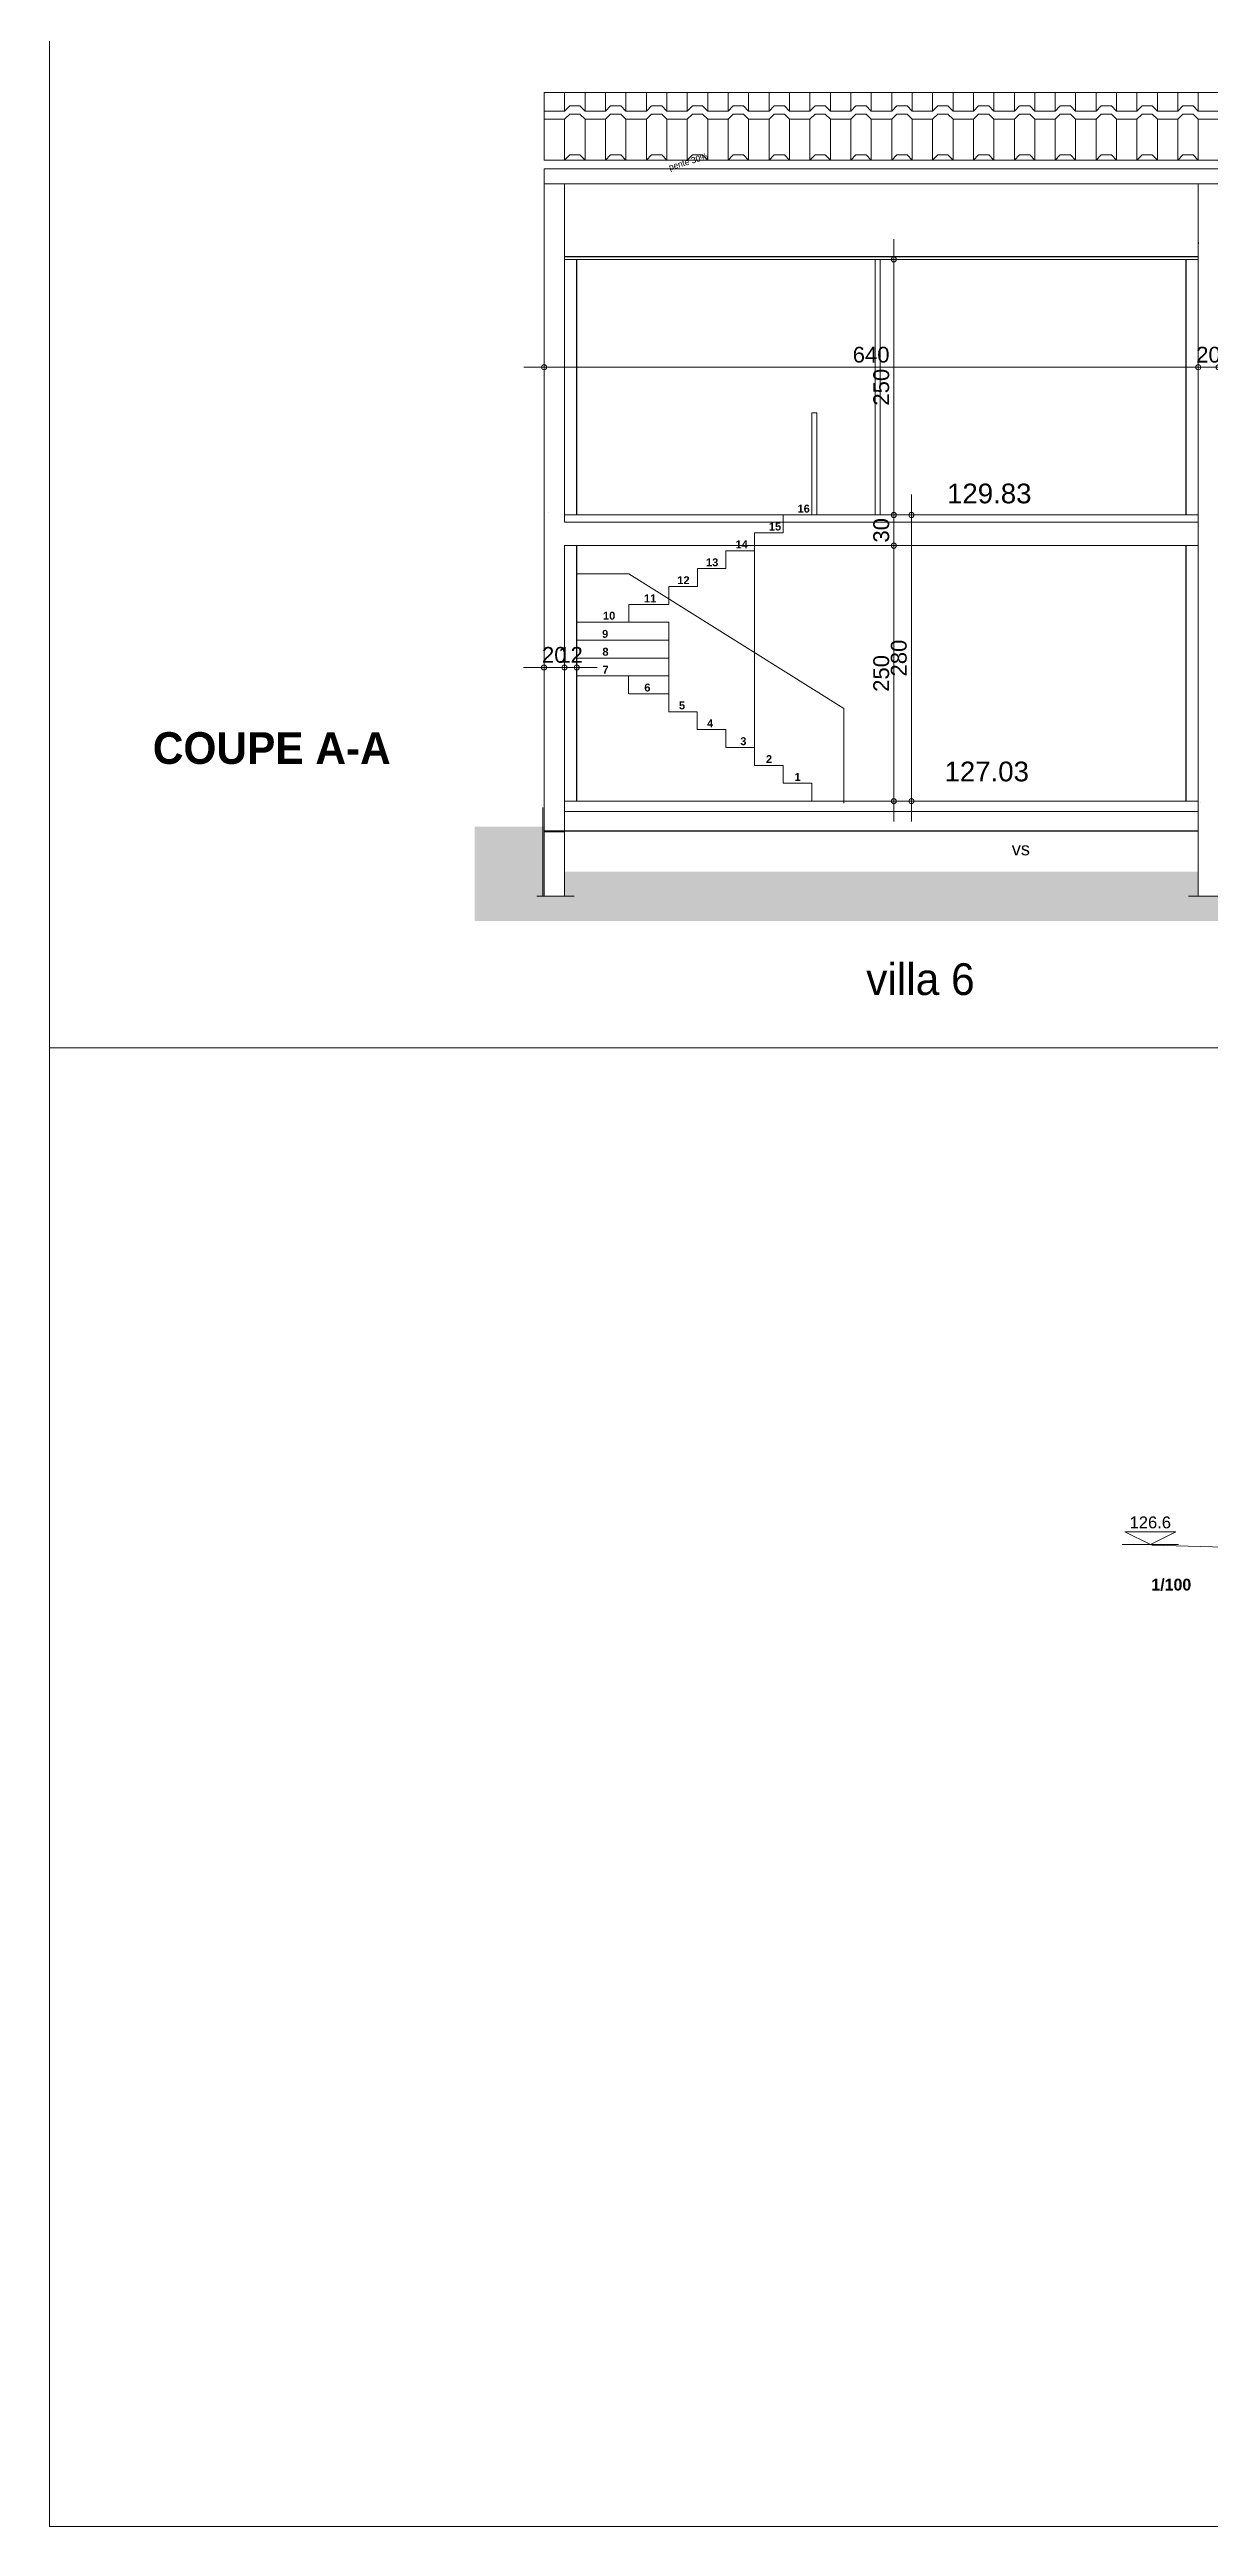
# Model space of a CAD drawing. Header units: metres. Extents: x 1.8 to 61.8, y -53.3 to -11.3.
# Drawn here: x 1.76 to 13.11, y -53.31 to -29.08 of the extents above; entities that cross this region are included whole.
import ezdxf
from ezdxf.enums import TextEntityAlignment as Align
from ezdxf.lldxf.tags import DXFTag

# ---------------------------------------------------------------- set-up
doc = ezdxf.new("R2010")
doc.units = ezdxf.units.M
doc.header["$MEASUREMENT"] = 0
for name, color, linetype in [('Calque commun', 7, 'Continuous'), ('Calque4', 7, 'Continuous'), ('Cotations', 7, 'Continuous'), ('Textes', 7, 'Continuous')]:
    doc.layers.add(name, color=color, linetype=linetype)
doc.styles.add('Arial', font='arial.ttf', dxfattribs={"height": 0.231939})
doc.styles.add('Arial4', font='arial.ttf', dxfattribs={"height": 0.154626})
doc.styles.add('Arial5', font='arial.ttf', dxfattribs={"height": 0.127566})
doc.styles.add('Arial6', font='arialbd.ttf', dxfattribs={"height": 0.077267})
doc.styles.add('Arial7', font='arial.ttf', dxfattribs={"height": 0.193282})
doc.styles.add('Century Gothic', font='GOTHIC.TTF', dxfattribs={"height": 0.310302})
doc.styles.add('Century Gothic17', font='GOTHIC.TTF', dxfattribs={"height": 0.061285})
doc.styles.add('Century Gothic2', font='GOTHICB.TTF', dxfattribs={"height": 0.232673})
doc.styles.add('Century Gothic8', font='GOTHICB.TTF', dxfattribs={"height": 0.31023})
tags = doc.linetypes.add('HIDDEN', pattern=[0.375, 0.25, -0.125]).pattern_tags.tags
tags[6:7] = [DXFTag(74, 4), DXFTag(75, 0), DXFTag(340, '0'), DXFTag(46, 1.0), DXFTag(50, 0.0), DXFTag(44, 0.0), DXFTag(45, 0.0)]
tags[4:5] = [DXFTag(74, 4), DXFTag(75, 0), DXFTag(340, '0'), DXFTag(46, 1.0), DXFTag(50, 0.0), DXFTag(44, 0.0), DXFTag(45, 0.0)]
tags = doc.linetypes.add('HIDDENX2', pattern=[0.75, 0.5, -0.25]).pattern_tags.tags
tags[6:7] = [DXFTag(74, 4), DXFTag(75, 0), DXFTag(340, '0'), DXFTag(46, 1.0), DXFTag(50, 0.0), DXFTag(44, 0.0), DXFTag(45, 0.0)]
tags[4:5] = [DXFTag(74, 4), DXFTag(75, 0), DXFTag(340, '0'), DXFTag(46, 1.0), DXFTag(50, 0.0), DXFTag(44, 0.0), DXFTag(45, 0.0)]

# ---------------------------------------------------------------- blocks, each defined once
blk = doc.blocks.new('Block4')
at = {"layer": 'Calque commun', "color": 0, "linetype": 'Continuous', "lineweight": 9}
blk.add_line((-0.55, 0), (0.55, 0), dxfattribs=at)
blk.add_polyline3d([(-0.5, 0.25, 0), (0, 0, 0), (0.5, 0.25, 0), (-0.5, 0.25, 0)], dxfattribs=at)
blk = doc.blocks.new('Lvl1')
at = {"layer": 'Calque commun', "color": 0, "linetype": 'ByBlock', "lineweight": -2}
blk.add_blockref('Block4', (0, 0), dxfattribs=at)
blk = doc.blocks.new('facade villa 678-8')
at = {"layer": 'Cotations', "color": 250, "linetype": 'ByBlock', "lineweight": -2}
blk.add_blockref('Lvl1', (-68.437, 22.705), dxfattribs=at)
at = {"layer": 'Cotations', "color": 212, "linetype": 'ByBlock', "lineweight": -2, "style": 'Arial'}
blk.add_text('126.6', height=0.2319, dxfattribs=at).set_placement((-68.438, 22.955), align=Align.BOTTOM_CENTER)
blk = doc.blocks.new('facade villa 678-31')
at = {"layer": 'Calque commun', "color": 26, "linetype": 'HIDDEN', "lineweight": 18}
blk.add_line((-65.418, 22.617), (-68.405, 22.696), dxfattribs=at)
at = {"layer": 'Cotations', "color": 212, "linetype": 'ByBlock', "lineweight": -2}
blk.add_blockref('facade villa 678-8', (0, 0), dxfattribs=at)
at = {"layer": 'Calque commun', "color": 5, "linetype": 'ByBlock', "lineweight": -2, "style": 'Century Gothic2'}
blk.add_text('1/100', height=0.2327, dxfattribs=at).set_placement((-68.416, 21.737), align=Align.BOTTOM_LEFT)
blk = doc.blocks.new('new77')
at = {"layer": 'Cotations', "color": 14, "linetype": 'Continuous', "lineweight": 9}
blk.add_arc((0, 0), 0.5, 0, 359.9994, dxfattribs=at)
blk = doc.blocks.new('new78')
at = {"layer": 'Cotations', "color": 14, "linetype": 'Continuous', "lineweight": 9}
blk.add_arc((0, 0), 0.5, 0, 359.9994, dxfattribs=at)
blk = doc.blocks.new('DimLine49904')
at = {"layer": 'Cotations', "color": 14, "linetype": 'Continuous', "lineweight": 9}
for p, q in [((10.023, -31.13), (10.023, -30.93)), ((10.223, -31.13), (9.823, -31.13)), ((10.023, -33.63), (10.023, -31.13)), ((10.223, -33.63), (9.823, -33.63)), ((10.023, -33.63), (10.023, -33.83))]:
    blk.add_line(p, q, dxfattribs=at)
at = {"layer": 'Cotations', "color": 14, "linetype": 'Continuous', "lineweight": 9, "xscale": 0.05000000074505806, "yscale": 0.05000000074505806, "zscale": 0.05000000074505806}
for name, p, rotation in [('new78', (10.023, -31.13), -90.00000000000001), ('new77', (10.023, -33.63), 90)]:
    blk.add_blockref(name, p, dxfattribs=dict(at, rotation=rotation))
at = {"layer": 'Cotations', "color": 7, "linetype": 'Continuous', "lineweight": 9, "style": 'Arial4'}
blk.add_text('250', height=0.1546, rotation=90, dxfattribs=at).set_placement((10.023, -32.38), align=Align.BOTTOM_CENTER)
blk = doc.blocks.new('new79')
at = {"layer": 'Cotations', "color": 14, "linetype": 'Continuous', "lineweight": 9}
blk.add_arc((0, 0), 0.5, 0, 359.9994, dxfattribs=at)
blk = doc.blocks.new('new80')
at = {"layer": 'Cotations', "color": 14, "linetype": 'Continuous', "lineweight": 9}
blk.add_arc((0, 0), 0.5, 0, 359.9994, dxfattribs=at)
blk = doc.blocks.new('DimLine49910')
at = {"layer": 'Cotations', "color": 14, "linetype": 'Continuous', "lineweight": 9}
for p, q in [((10.023, -33.63), (10.023, -33.43)), ((10.223, -33.63), (9.823, -33.63)), ((10.023, -33.93), (10.023, -33.63)), ((10.223, -33.93), (9.823, -33.93)), ((10.023, -33.93), (10.023, -34.13))]:
    blk.add_line(p, q, dxfattribs=at)
at = {"layer": 'Cotations', "color": 14, "linetype": 'Continuous', "lineweight": 9, "xscale": 0.05000000074505806, "yscale": 0.05000000074505806, "zscale": 0.05000000074505806}
for name, p, rotation in [('new80', (10.023, -33.63), -90.00000000000001), ('new79', (10.023, -33.93), 90)]:
    blk.add_blockref(name, p, dxfattribs=dict(at, rotation=rotation))
at = {"layer": 'Cotations', "color": 7, "linetype": 'Continuous', "lineweight": 9, "style": 'Arial4'}
blk.add_text('30', height=0.1546, rotation=90, dxfattribs=at).set_placement((10.023, -33.78), align=Align.BOTTOM_CENTER)
blk = doc.blocks.new('new81')
at = {"layer": 'Cotations', "color": 14, "linetype": 'Continuous', "lineweight": 9}
blk.add_arc((0, 0), 0.5, 0, 359.9994, dxfattribs=at)
blk = doc.blocks.new('new82')
at = {"layer": 'Cotations', "color": 14, "linetype": 'Continuous', "lineweight": 9}
blk.add_arc((0, 0), 0.5, 0, 359.9994, dxfattribs=at)
blk = doc.blocks.new('DimLine49916')
at = {"layer": 'Cotations', "color": 14, "linetype": 'Continuous', "lineweight": 9}
for p, q in [((10.023, -33.93), (10.023, -33.73)), ((10.223, -33.93), (9.823, -33.93)), ((10.023, -36.43), (10.023, -33.93)), ((10.223, -36.43), (9.823, -36.43)), ((10.023, -36.43), (10.023, -36.63))]:
    blk.add_line(p, q, dxfattribs=at)
at = {"layer": 'Cotations', "color": 14, "linetype": 'Continuous', "lineweight": 9, "xscale": 0.05000000074505806, "yscale": 0.05000000074505806, "zscale": 0.05000000074505806}
for name, p, rotation in [('new82', (10.023, -33.93), -90.00000000000001), ('new81', (10.023, -36.43), 90)]:
    blk.add_blockref(name, p, dxfattribs=dict(at, rotation=rotation))
at = {"layer": 'Cotations', "color": 7, "linetype": 'Continuous', "lineweight": 9, "style": 'Arial4'}
blk.add_text('250', height=0.1546, rotation=90, dxfattribs=at).set_placement((10.023, -35.18), align=Align.BOTTOM_CENTER)
blk = doc.blocks.new('new83')
at = {"layer": 'Cotations', "color": 14, "linetype": 'Continuous', "lineweight": 9}
blk.add_arc((0, 0), 0.5, 0, 359.9994, dxfattribs=at)
blk = doc.blocks.new('new84')
at = {"layer": 'Cotations', "color": 14, "linetype": 'Continuous', "lineweight": 9}
blk.add_arc((0, 0), 0.5, 0, 359.9994, dxfattribs=at)
blk = doc.blocks.new('DimLine49922')
at = {"layer": 'Cotations', "color": 14, "linetype": 'Continuous', "lineweight": 9}
for p, q in [((6.801, -35.122), (6.601, -35.122)), ((6.801, -34.922), (6.801, -35.322)), ((6.801, -35.122), (6.921, -35.122)), ((6.921, -34.922), (6.921, -35.322)), ((6.921, -35.122), (7.121, -35.122))]:
    blk.add_line(p, q, dxfattribs=at)
at = {"layer": 'Cotations', "color": 14, "linetype": 'Continuous', "lineweight": 9, "extrusion": (0, 0, -1), "xscale": 0.05000000074505806, "yscale": 0.05000000074505806, "zscale": 0.05000000074505806, "rotation": 180}
blk.add_blockref('new83', (-6.801, -35.122), dxfattribs=at)
at = {"layer": 'Cotations', "color": 14, "linetype": 'Continuous', "lineweight": 9, "extrusion": (0, 0, -1), "xscale": 0.05000000074505806, "yscale": 0.05000000074505806, "zscale": 0.05000000074505806}
blk.add_blockref('new84', (-6.921, -35.122), dxfattribs=at)
at = {"layer": 'Cotations', "color": 7, "linetype": 'Continuous', "lineweight": 9, "style": 'Arial4'}
blk.add_text('12', height=0.1546, dxfattribs=at).set_placement((6.861, -35.122), align=Align.BOTTOM_CENTER)
blk = doc.blocks.new('new85')
at = {"layer": 'Cotations', "color": 14, "linetype": 'Continuous', "lineweight": 9}
blk.add_arc((0, 0), 0.5, 0, 359.9994, dxfattribs=at)
blk = doc.blocks.new('new86')
at = {"layer": 'Cotations', "color": 14, "linetype": 'Continuous', "lineweight": 9}
blk.add_arc((0, 0), 0.5, 0, 359.9994, dxfattribs=at)
blk = doc.blocks.new('DimLine49928')
at = {"layer": 'Cotations', "color": 14, "linetype": 'Continuous', "lineweight": 9}
for p, q in [((6.601, -35.122), (6.401, -35.122)), ((6.601, -34.922), (6.601, -35.322)), ((6.601, -35.122), (6.801, -35.122)), ((6.801, -34.922), (6.801, -35.322)), ((6.801, -35.122), (7.001, -35.122))]:
    blk.add_line(p, q, dxfattribs=at)
at = {"layer": 'Cotations', "color": 14, "linetype": 'Continuous', "lineweight": 9, "extrusion": (0, 0, -1), "xscale": 0.05000000074505806, "yscale": 0.05000000074505806, "zscale": 0.05000000074505806, "rotation": 180}
blk.add_blockref('new85', (-6.601, -35.122), dxfattribs=at)
at = {"layer": 'Cotations', "color": 14, "linetype": 'Continuous', "lineweight": 9, "extrusion": (0, 0, -1), "xscale": 0.05000000074505806, "yscale": 0.05000000074505806, "zscale": 0.05000000074505806}
blk.add_blockref('new86', (-6.801, -35.122), dxfattribs=at)
at = {"layer": 'Cotations', "color": 7, "linetype": 'Continuous', "lineweight": 9, "style": 'Arial4'}
blk.add_text('20', height=0.1546, dxfattribs=at).set_placement((6.701, -35.122), align=Align.BOTTOM_CENTER)
blk = doc.blocks.new('new97')
at = {"layer": 'Cotations', "color": 14, "linetype": 'Continuous', "lineweight": 9}
blk.add_arc((0, 0), 0.5, 0, 359.9994, dxfattribs=at)
blk = doc.blocks.new('new98')
at = {"layer": 'Cotations', "color": 14, "linetype": 'Continuous', "lineweight": 9}
blk.add_arc((0, 0), 0.5, 0, 359.9994, dxfattribs=at)
blk = doc.blocks.new('DimLine49998')
at = {"layer": 'Cotations', "color": 14, "linetype": 'Continuous', "lineweight": 9}
for p, q in [((10.195, -33.63), (10.195, -33.43)), ((10.395, -33.63), (9.995, -33.63)), ((10.195, -36.43), (10.195, -33.63)), ((10.395, -36.43), (9.995, -36.43)), ((10.195, -36.43), (10.195, -36.63))]:
    blk.add_line(p, q, dxfattribs=at)
at = {"layer": 'Cotations', "color": 14, "linetype": 'Continuous', "lineweight": 9, "xscale": 0.05000000074505806, "yscale": 0.05000000074505806, "zscale": 0.05000000074505806}
for name, p, rotation in [('new98', (10.195, -33.63), -90.00000000000001), ('new97', (10.195, -36.43), 90)]:
    blk.add_blockref(name, p, dxfattribs=dict(at, rotation=rotation))
at = {"layer": 'Cotations', "color": 7, "linetype": 'Continuous', "lineweight": 9, "style": 'Arial4'}
blk.add_text('280', height=0.1546, rotation=90, dxfattribs=at).set_placement((10.195, -35.03), align=Align.BOTTOM_CENTER)
blk = doc.blocks.new('pattern4')
at = {"layer": 'Calque commun', "color": 1, "linetype": 'Continuous', "lineweight": 9}
for p, q in [((6.602, -29.496), (6.602, -29.678)), ((6.802, -29.678), (6.802, -29.496)), ((7.002, -29.678), (7.002, -29.496)), ((7.002, -29.496), (7.002, -29.678)), ((7.202, -29.678), (7.202, -29.496)), ((7.402, -29.678), (7.402, -29.496)), ((7.402, -29.496), (7.402, -29.678)), ((7.602, -29.678), (7.602, -29.496)), ((7.802, -29.678), (7.802, -29.496)), ((7.802, -29.496), (7.802, -29.678)), ((8.002, -29.678), (8.002, -29.496)), ((8.202, -29.678), (8.202, -29.496)), ((8.202, -29.496), (8.202, -29.678)), ((8.402, -29.678), (8.402, -29.496)), ((8.602, -29.678), (8.602, -29.496)), ((8.602, -29.496), (8.602, -29.678)), ((8.802, -29.678), (8.802, -29.496)), ((9.002, -29.678), (9.002, -29.496)), ((9.002, -29.496), (9.002, -29.678)), ((9.202, -29.678), (9.202, -29.496)), ((9.402, -29.678), (9.402, -29.496)), ((9.402, -29.496), (9.402, -29.678)), ((9.602, -29.678), (9.602, -29.496)), ((9.802, -29.678), (9.802, -29.496)), ((9.802, -29.496), (9.802, -29.678)), ((10.002, -29.678), (10.002, -29.496)), ((10.202, -29.678), (10.202, -29.496)), ((10.202, -29.496), (10.202, -29.678)), ((10.402, -29.678), (10.402, -29.496)), ((10.602, -29.678), (10.602, -29.496)), ((10.602, -29.496), (10.602, -29.678)), ((10.802, -29.678), (10.802, -29.496)), ((11.002, -29.678), (11.002, -29.496)), ((11.002, -29.496), (11.002, -29.678)), ((11.202, -29.678), (11.202, -29.496)), ((11.402, -29.678), (11.402, -29.496)), ((11.402, -29.496), (11.402, -29.678)), ((11.602, -29.678), (11.602, -29.496)), ((11.802, -29.678), (11.802, -29.496)), ((11.802, -29.496), (11.802, -29.678)), ((12.002, -29.678), (12.002, -29.496)), ((12.202, -29.678), (12.202, -29.496)), ((12.202, -29.496), (12.202, -29.678)), ((12.402, -29.678), (12.402, -29.496)), ((12.602, -29.678), (12.602, -29.496)), ((12.602, -29.496), (12.602, -29.678)), ((12.802, -29.678), (12.802, -29.496)), ((13.002, -29.678), (13.002, -29.496)), ((13.002, -29.496), (13.002, -29.678)), ((6.602, -29.678), (6.802, -29.678)), ((6.802, -29.758), (6.602, -29.758)), ((6.602, -29.758), (6.602, -30.158)), ((6.802, -29.678), (6.852, -29.628)), ((6.852, -29.708), (6.802, -29.758)), ((6.802, -30.158), (6.802, -29.758)), ((6.852, -29.628), (6.952, -29.628)), ((6.952, -29.708), (6.852, -29.708)), ((6.952, -29.628), (7.002, -29.678)), ((7.002, -29.758), (6.952, -29.708)), ((7.002, -29.678), (7.202, -29.678)), ((7.002, -30.158), (7.002, -29.758)), ((7.202, -29.758), (7.002, -29.758)), ((7.002, -29.758), (7.002, -30.158)), ((7.202, -29.678), (7.252, -29.628)), ((7.252, -29.708), (7.202, -29.758)), ((7.202, -30.158), (7.202, -29.758)), ((7.252, -29.628), (7.352, -29.628)), ((7.352, -29.708), (7.252, -29.708)), ((7.352, -29.628), (7.402, -29.678)), ((7.402, -29.758), (7.352, -29.708)), ((7.402, -29.678), (7.602, -29.678)), ((7.402, -30.158), (7.402, -29.758)), ((7.602, -29.758), (7.402, -29.758)), ((7.402, -29.758), (7.402, -30.158)), ((7.602, -29.678), (7.652, -29.628)), ((7.652, -29.708), (7.602, -29.758)), ((7.602, -30.158), (7.602, -29.758)), ((7.652, -29.628), (7.752, -29.628)), ((7.752, -29.708), (7.652, -29.708)), ((7.752, -29.628), (7.802, -29.678)), ((7.802, -29.758), (7.752, -29.708)), ((7.802, -29.678), (8.002, -29.678)), ((7.802, -30.158), (7.802, -29.758)), ((8.002, -29.758), (7.802, -29.758)), ((7.802, -29.758), (7.802, -30.158)), ((8.002, -29.678), (8.052, -29.628)), ((8.052, -29.708), (8.002, -29.758)), ((8.002, -30.158), (8.002, -29.758)), ((8.052, -29.628), (8.152, -29.628)), ((8.152, -29.708), (8.052, -29.708)), ((8.152, -29.628), (8.202, -29.678)), ((8.202, -29.758), (8.152, -29.708)), ((8.202, -29.678), (8.402, -29.678)), ((8.202, -30.158), (8.202, -29.758)), ((8.402, -29.758), (8.202, -29.758)), ((8.202, -29.758), (8.202, -30.158)), ((8.402, -29.678), (8.452, -29.628)), ((8.452, -29.708), (8.402, -29.758)), ((8.402, -30.158), (8.402, -29.758)), ((8.452, -29.628), (8.552, -29.628)), ((8.552, -29.708), (8.452, -29.708)), ((8.552, -29.628), (8.602, -29.678)), ((8.602, -29.758), (8.552, -29.708)), ((8.602, -29.678), (8.802, -29.678)), ((8.602, -30.158), (8.602, -29.758)), ((8.802, -29.758), (8.602, -29.758)), ((8.602, -29.758), (8.602, -30.158)), ((8.802, -29.678), (8.852, -29.628)), ((8.852, -29.708), (8.802, -29.758)), ((8.802, -30.158), (8.802, -29.758)), ((8.852, -29.628), (8.952, -29.628)), ((8.952, -29.708), (8.852, -29.708)), ((8.952, -29.628), (9.002, -29.678)), ((9.002, -29.758), (8.952, -29.708)), ((9.002, -29.678), (9.202, -29.678)), ((9.002, -30.158), (9.002, -29.758)), ((9.202, -29.758), (9.002, -29.758)), ((9.002, -29.758), (9.002, -30.158)), ((9.202, -29.678), (9.252, -29.628)), ((9.252, -29.708), (9.202, -29.758)), ((9.202, -30.158), (9.202, -29.758)), ((9.252, -29.628), (9.352, -29.628)), ((9.352, -29.708), (9.252, -29.708)), ((9.352, -29.628), (9.402, -29.678)), ((9.402, -29.758), (9.352, -29.708)), ((9.402, -29.678), (9.602, -29.678)), ((9.402, -30.158), (9.402, -29.758)), ((9.602, -29.758), (9.402, -29.758)), ((9.402, -29.758), (9.402, -30.158)), ((9.602, -29.678), (9.652, -29.628)), ((9.652, -29.708), (9.602, -29.758)), ((9.602, -30.158), (9.602, -29.758)), ((9.652, -29.628), (9.752, -29.628)), ((9.752, -29.708), (9.652, -29.708)), ((9.752, -29.628), (9.802, -29.678)), ((9.802, -29.758), (9.752, -29.708)), ((9.802, -29.678), (10.002, -29.678)), ((9.802, -30.158), (9.802, -29.758)), ((10.002, -29.758), (9.802, -29.758)), ((9.802, -29.758), (9.802, -30.158)), ((10.002, -29.678), (10.052, -29.628)), ((10.052, -29.708), (10.002, -29.758)), ((10.002, -30.158), (10.002, -29.758)), ((10.052, -29.628), (10.152, -29.628)), ((10.152, -29.708), (10.052, -29.708)), ((10.152, -29.628), (10.202, -29.678)), ((10.202, -29.758), (10.152, -29.708)), ((10.202, -29.678), (10.402, -29.678)), ((10.202, -30.158), (10.202, -29.758)), ((10.402, -29.758), (10.202, -29.758)), ((10.202, -29.758), (10.202, -30.158)), ((10.402, -29.678), (10.452, -29.628)), ((10.452, -29.708), (10.402, -29.758)), ((10.402, -30.158), (10.402, -29.758)), ((10.452, -29.628), (10.552, -29.628)), ((10.552, -29.708), (10.452, -29.708)), ((10.552, -29.628), (10.602, -29.678)), ((10.602, -29.758), (10.552, -29.708)), ((10.602, -29.678), (10.802, -29.678)), ((10.602, -30.158), (10.602, -29.758)), ((10.802, -29.758), (10.602, -29.758)), ((10.602, -29.758), (10.602, -30.158)), ((10.802, -29.678), (10.852, -29.628)), ((10.852, -29.708), (10.802, -29.758)), ((10.802, -30.158), (10.802, -29.758)), ((10.852, -29.628), (10.952, -29.628)), ((10.952, -29.708), (10.852, -29.708)), ((10.952, -29.628), (11.002, -29.678)), ((11.002, -29.758), (10.952, -29.708)), ((11.002, -29.678), (11.202, -29.678)), ((11.002, -30.158), (11.002, -29.758)), ((11.202, -29.758), (11.002, -29.758)), ((11.002, -29.758), (11.002, -30.158)), ((11.202, -29.678), (11.252, -29.628)), ((11.252, -29.708), (11.202, -29.758)), ((11.202, -30.158), (11.202, -29.758)), ((11.252, -29.628), (11.352, -29.628)), ((11.352, -29.708), (11.252, -29.708)), ((11.352, -29.628), (11.402, -29.678)), ((11.402, -29.758), (11.352, -29.708)), ((11.402, -29.678), (11.602, -29.678)), ((11.402, -30.158), (11.402, -29.758)), ((11.602, -29.758), (11.402, -29.758)), ((11.402, -29.758), (11.402, -30.158)), ((11.602, -29.678), (11.652, -29.628)), ((11.652, -29.708), (11.602, -29.758)), ((11.602, -30.158), (11.602, -29.758)), ((11.652, -29.628), (11.752, -29.628)), ((11.752, -29.708), (11.652, -29.708)), ((11.752, -29.628), (11.802, -29.678)), ((11.802, -29.758), (11.752, -29.708)), ((11.802, -29.678), (12.002, -29.678)), ((11.802, -30.158), (11.802, -29.758)), ((12.002, -29.758), (11.802, -29.758)), ((11.802, -29.758), (11.802, -30.158)), ((12.002, -29.678), (12.052, -29.628)), ((12.052, -29.708), (12.002, -29.758)), ((12.002, -30.158), (12.002, -29.758)), ((12.052, -29.628), (12.152, -29.628)), ((12.152, -29.708), (12.052, -29.708)), ((12.152, -29.628), (12.202, -29.678)), ((12.202, -29.758), (12.152, -29.708)), ((12.202, -29.678), (12.402, -29.678)), ((12.202, -30.158), (12.202, -29.758)), ((12.402, -29.758), (12.202, -29.758)), ((12.202, -29.758), (12.202, -30.158)), ((12.402, -29.678), (12.452, -29.628)), ((12.452, -29.708), (12.402, -29.758)), ((12.402, -30.158), (12.402, -29.758)), ((12.452, -29.628), (12.552, -29.628)), ((12.552, -29.708), (12.452, -29.708)), ((12.552, -29.628), (12.602, -29.678)), ((12.602, -29.758), (12.552, -29.708)), ((12.602, -29.678), (12.802, -29.678)), ((12.602, -30.158), (12.602, -29.758)), ((12.802, -29.758), (12.602, -29.758)), ((12.602, -29.758), (12.602, -30.158)), ((12.802, -29.678), (12.852, -29.628)), ((12.852, -29.708), (12.802, -29.758)), ((12.802, -30.158), (12.802, -29.758)), ((12.852, -29.628), (12.952, -29.628)), ((12.952, -29.708), (12.852, -29.708)), ((12.952, -29.628), (13.002, -29.678)), ((13.002, -29.758), (12.952, -29.708)), ((13.002, -29.678), (13.202, -29.678)), ((13.002, -30.158), (13.002, -29.758)), ((13.202, -29.758), (13.002, -29.758)), ((13.002, -29.758), (13.002, -30.158)), ((6.602, -30.158), (6.802, -30.158)), ((6.802, -30.158), (6.852, -30.108)), ((6.852, -30.108), (6.952, -30.108)), ((6.952, -30.108), (7.002, -30.158)), ((7.002, -30.158), (7.202, -30.158)), ((7.202, -30.158), (7.252, -30.108)), ((7.252, -30.108), (7.352, -30.108)), ((7.352, -30.108), (7.402, -30.158)), ((7.402, -30.158), (7.602, -30.158)), ((7.602, -30.158), (7.652, -30.108)), ((7.652, -30.108), (7.752, -30.108)), ((7.752, -30.108), (7.802, -30.158)), ((7.802, -30.158), (8.002, -30.158)), ((8.002, -30.158), (8.052, -30.108)), ((8.052, -30.108), (8.152, -30.108)), ((8.152, -30.108), (8.202, -30.158)), ((8.202, -30.158), (8.402, -30.158)), ((8.402, -30.158), (8.452, -30.108)), ((8.452, -30.108), (8.552, -30.108)), ((8.552, -30.108), (8.602, -30.158)), ((8.602, -30.158), (8.802, -30.158)), ((8.802, -30.158), (8.852, -30.108)), ((8.852, -30.108), (8.952, -30.108)), ((8.952, -30.108), (9.002, -30.158)), ((9.002, -30.158), (9.202, -30.158)), ((9.202, -30.158), (9.252, -30.108)), ((9.252, -30.108), (9.352, -30.108)), ((9.352, -30.108), (9.402, -30.158)), ((9.402, -30.158), (9.602, -30.158)), ((9.602, -30.158), (9.652, -30.108)), ((9.652, -30.108), (9.752, -30.108)), ((9.752, -30.108), (9.802, -30.158)), ((9.802, -30.158), (10.002, -30.158)), ((10.002, -30.158), (10.052, -30.108)), ((10.052, -30.108), (10.152, -30.108)), ((10.152, -30.108), (10.202, -30.158)), ((10.202, -30.158), (10.402, -30.158)), ((10.402, -30.158), (10.452, -30.108)), ((10.452, -30.108), (10.552, -30.108)), ((10.552, -30.108), (10.602, -30.158)), ((10.602, -30.158), (10.802, -30.158)), ((10.802, -30.158), (10.852, -30.108)), ((10.852, -30.108), (10.952, -30.108)), ((10.952, -30.108), (11.002, -30.158)), ((11.002, -30.158), (11.202, -30.158)), ((11.202, -30.158), (11.252, -30.108)), ((11.252, -30.108), (11.352, -30.108)), ((11.352, -30.108), (11.402, -30.158)), ((11.402, -30.158), (11.602, -30.158)), ((11.602, -30.158), (11.652, -30.108)), ((11.652, -30.108), (11.752, -30.108)), ((11.752, -30.108), (11.802, -30.158)), ((11.802, -30.158), (12.002, -30.158)), ((12.002, -30.158), (12.052, -30.108)), ((12.052, -30.108), (12.152, -30.108)), ((12.152, -30.108), (12.202, -30.158)), ((12.202, -30.158), (12.402, -30.158)), ((12.402, -30.158), (12.452, -30.108)), ((12.452, -30.108), (12.552, -30.108)), ((12.552, -30.108), (12.602, -30.158)), ((12.602, -30.158), (12.802, -30.158)), ((12.802, -30.158), (12.852, -30.108)), ((12.852, -30.108), (12.952, -30.108)), ((12.952, -30.108), (13.002, -30.158)), ((13.002, -30.158), (13.202, -30.158))]:
    blk.add_line(p, q, dxfattribs=at)
at = {"layer": 'Calque commun', "color": 7, "linetype": 'Continuous', "lineweight": 9}
mesh = blk.add_polyface(dxfattribs=at)
corners = [(6.602, -29.496), (26.001, -29.496), (26.001, -30.158), (6.602, -30.158)]
mesh.append_faces([[corners[k] for k in face] for face in [(0, 1, 2, 3)]], dxfattribs={"color": 7})
blk = doc.blocks.new('new105')
at = {"layer": 'Cotations', "color": 14, "linetype": 'Continuous', "lineweight": 9}
blk.add_arc((0, 0), 0.5, 0, 359.9994, dxfattribs=at)
blk = doc.blocks.new('new106')
at = {"layer": 'Cotations', "color": 14, "linetype": 'Continuous', "lineweight": 9}
blk.add_arc((0, 0), 0.5, 0, 359.9994, dxfattribs=at)
blk = doc.blocks.new('DimLine50252')
at = {"layer": 'Cotations', "color": 14, "linetype": 'Continuous', "lineweight": 9}
for p, q in [((6.602, -31.985), (6.602, -32.385)), ((13.001, -31.985), (13.001, -32.385)), ((6.602, -32.185), (6.402, -32.185)), ((6.602, -32.185), (13.001, -32.185)), ((13.001, -32.185), (13.201, -32.185))]:
    blk.add_line(p, q, dxfattribs=at)
at = {"layer": 'Cotations', "color": 14, "linetype": 'Continuous', "lineweight": 9, "xscale": 0.05000000074505806, "yscale": 0.05000000074505806, "zscale": 0.05000000074505806}
blk.add_blockref('new105', (6.602, -32.185), dxfattribs=at)
at = {"layer": 'Cotations', "color": 14, "linetype": 'Continuous', "lineweight": 9, "xscale": 0.05000000074505806, "yscale": 0.05000000074505806, "zscale": 0.05000000074505806, "rotation": 180}
blk.add_blockref('new106', (13.001, -32.185), dxfattribs=at)
at = {"layer": 'Cotations', "color": 7, "linetype": 'Continuous', "lineweight": 9, "style": 'Arial4'}
blk.add_text('640', height=0.1546, dxfattribs=at).set_placement((9.801, -32.185), align=Align.BOTTOM_CENTER)
blk = doc.blocks.new('new107')
at = {"layer": 'Cotations', "color": 14, "linetype": 'Continuous', "lineweight": 9}
blk.add_arc((0, 0), 0.5, 0, 359.9994, dxfattribs=at)
blk = doc.blocks.new('new108')
at = {"layer": 'Cotations', "color": 14, "linetype": 'Continuous', "lineweight": 9}
blk.add_arc((0, 0), 0.5, 0, 359.9994, dxfattribs=at)
blk = doc.blocks.new('DimLine50260')
at = {"layer": 'Cotations', "color": 14, "linetype": 'Continuous', "lineweight": 9}
for p, q in [((13.001, -31.985), (13.001, -32.385)), ((13.201, -31.985), (13.201, -32.385)), ((13.001, -32.185), (12.801, -32.185)), ((13.001, -32.185), (13.201, -32.185)), ((13.201, -32.185), (13.401, -32.185))]:
    blk.add_line(p, q, dxfattribs=at)
at = {"layer": 'Cotations', "color": 14, "linetype": 'Continuous', "lineweight": 9, "xscale": 0.05000000074505806, "yscale": 0.05000000074505806, "zscale": 0.05000000074505806}
blk.add_blockref('new107', (13.001, -32.185), dxfattribs=at)
at = {"layer": 'Cotations', "color": 14, "linetype": 'Continuous', "lineweight": 9, "xscale": 0.05000000074505806, "yscale": 0.05000000074505806, "zscale": 0.05000000074505806, "rotation": 180}
blk.add_blockref('new108', (13.201, -32.185), dxfattribs=at)
at = {"layer": 'Cotations', "color": 7, "linetype": 'Continuous', "lineweight": 9, "style": 'Arial4'}
blk.add_text('20', height=0.1546, dxfattribs=at).set_placement((13.101, -32.185), align=Align.BOTTOM_CENTER)
blk = doc.blocks.new('new109')
at = {"layer": 'Cotations', "color": 14, "linetype": 'Continuous', "lineweight": 9}
blk.add_arc((0, 0), 0.5, 0, 359.9994, dxfattribs=at)
blk = doc.blocks.new('new110')
at = {"layer": 'Cotations', "color": 14, "linetype": 'Continuous', "lineweight": 9}
blk.add_arc((0, 0), 0.5, 0, 359.9994, dxfattribs=at)
blk = doc.blocks.new('DimLine50268')
at = {"layer": 'Cotations', "color": 14, "linetype": 'Continuous', "lineweight": 9}
for p, q in [((13.201, -31.985), (13.201, -32.385)), ((19.401, -31.985), (19.401, -32.385)), ((13.201, -32.185), (13.001, -32.185)), ((13.201, -32.185), (19.401, -32.185)), ((19.401, -32.185), (19.601, -32.185))]:
    blk.add_line(p, q, dxfattribs=at)
at = {"layer": 'Cotations', "color": 14, "linetype": 'Continuous', "lineweight": 9, "xscale": 0.05000000074505806, "yscale": 0.05000000074505806, "zscale": 0.05000000074505806}
blk.add_blockref('new109', (13.201, -32.185), dxfattribs=at)
at = {"layer": 'Cotations', "color": 14, "linetype": 'Continuous', "lineweight": 9, "xscale": 0.05000000074505806, "yscale": 0.05000000074505806, "zscale": 0.05000000074505806, "rotation": 180}
blk.add_blockref('new110', (19.401, -32.185), dxfattribs=at)
at = {"layer": 'Cotations', "color": 7, "linetype": 'Continuous', "lineweight": 9, "style": 'Arial4'}
blk.add_text('620', height=0.1546, dxfattribs=at).set_placement((16.301, -32.185), align=Align.BOTTOM_CENTER)

msp = doc.modelspace()

# ---------------------------------------------------------------- hatches: boundary and pattern name
at = {"layer": 'Calque commun', "linetype": 'Continuous', "lineweight": 18}
msp.add_hatch(color=9, dxfattribs=at).paths.add_polyline_path([(26.72, -37.603), (5.922, -37.603), (5.922, -36.68), (6.601, -36.68), (6.601, -37.359), (6.801, -37.359), (6.801, -37.12), (12.521, -37.12), (13.001, -37.12), (13.001, -37.359), (13.201, -37.359), (13.201, -37.135), (13.201, -37.12), (19.401, -37.12), (19.401, -37.359), (19.601, -37.359), (19.601, -37.12), (25.801, -37.12), (25.801, -37.359), (26.001, -37.359), (26.001, -37.12), (26.001, -37.12), (26.001, -36.63), (26.72, -36.63)])

# ---------------------------------------------------------------- linework, layer by layer
at = {"layer": 'Calque commun', "color": 7, "linetype": 'Continuous', "lineweight": 18}
for p, q in [((6.602, -30.389), (6.602, -36.441)), ((6.801, -31.095), (6.801, -30.389)), ((13.001, -37.359), (13.001, -30.389)), ((6.801, -33.63), (6.801, -31.095)), ((13.001, -31.1), (6.801, -31.1)), ((6.801, -31.13), (6.801, -31.1)), ((13.001, -31.13), (6.801, -31.13)), ((6.801, -33.63), (6.801, -31.203)), ((6.921, -33.63), (6.921, -31.13)), ((12.881, -33.63), (12.881, -31.13)), ((13.001, -31.13), (13.001, -31.1)), ((6.801, -33.58), (6.801, -33.7)), ((13.001, -33.7), (6.801, -33.7)), ((6.801, -33.93), (13.001, -33.93)), ((6.801, -33.93), (6.801, -36.53)), ((6.921, -36.43), (6.921, -33.93)), ((9.287, -33.93), (12.531, -33.93)), ((12.881, -36.43), (12.881, -33.93)), ((6.601, -36.441), (6.601, -36.53)), ((6.601, -37.359), (6.601, -36.48)), ((6.601, -37.359), (6.601, -36.53)), ((13.001, -36.43), (6.801, -36.43)), ((13.001, -36.53), (6.801, -36.53)), ((6.801, -36.72), (6.801, -36.53)), ((6.901, -36.53), (6.901, -36.53)), ((6.901, -36.53), (6.901, -36.53)), ((6.901, -36.53), (6.901, -36.53)), ((6.901, -36.53), (6.901, -36.53)), ((13.001, -36.442), (13.001, -36.428)), ((13.001, -36.72), (13.001, -36.53)), ((13.001, -36.72), (6.601, -36.72)), ((6.801, -36.731), (6.601, -36.731)), ((6.801, -36.72), (6.801, -37.359)), ((6.801, -36.74), (6.801, -37.359))]:
    msp.add_line(p, q, dxfattribs=at)
at = {"layer": 'Calque commun', "color": 7, "linetype": 'Continuous', "lineweight": 9}
for p, q in [((13.003, -30.963), (13.003, -30.976)), ((6.921, -31.13), (6.921, -33.63)), ((12.881, -31.13), (12.881, -33.63)), ((6.64, -33.61), (6.64, -33.61)), ((6.798, -33.63), (6.921, -33.63)), ((6.921, -33.63), (6.801, -33.63)), ((6.921, -33.63), (6.801, -33.63)), ((12.881, -33.63), (13.001, -33.63)), ((12.881, -33.63), (13.001, -33.63)), ((13.005, -33.63), (12.881, -33.63)), ((6.921, -33.93), (6.921, -36.43)), ((12.881, -33.93), (12.881, -36.43)), ((6.798, -36.43), (6.921, -36.43)), ((6.921, -36.43), (6.801, -36.43)), ((6.921, -36.43), (6.801, -36.43)), ((12.881, -36.43), (13.001, -36.43)), ((12.881, -36.43), (13.001, -36.43)), ((13.005, -36.43), (12.881, -36.43)), ((13.024, -36.439), (13.022, -36.439))]:
    msp.add_line(p, q, dxfattribs=at)
at = {"layer": 'Calque commun', "color": 5, "linetype": 'ByBlock', "lineweight": -2}
msp.add_line((6.801, -31.1), (13.001, -31.1), dxfattribs=at)
at = {"layer": 'Calque commun', "color": 3, "linetype": 'ByBlock', "lineweight": -2}
for p, q in [((6.921, -33.63), (6.921, -31.13)), ((12.881, -31.13), (12.881, -33.63)), ((6.921, -36.43), (6.921, -33.93)), ((12.881, -33.93), (12.881, -36.43)), ((6.801, -36.72), (13.001, -36.72))]:
    msp.add_line(p, q, dxfattribs=at)
at = {"layer": 'Calque commun', "color": 15, "linetype": 'Continuous', "lineweight": 18}
for p, q in [((9.841, -31.13), (9.841, -33.63)), ((9.841, -31.13), (9.891, -31.13)), ((9.891, -31.13), (9.891, -33.63)), ((9.841, -33.63), (9.891, -33.63))]:
    msp.add_line(p, q, dxfattribs=at)
at = {"layer": 'Calque commun', "color": 20, "linetype": 'Continuous', "lineweight": 9}
for p, q in [((9.221, -33.63), (9.221, -32.63)), ((9.221, -32.63), (9.271, -32.63)), ((9.271, -32.63), (9.271, -33.63)), ((8.661, -36.08), (8.661, -33.93)), ((10.023, -33.93), (10.018, -33.93)), ((10.023, -35.38), (10.023, -33.93)), ((7.821, -35.38), (7.823, -35.38))]:
    msp.add_line(p, q, dxfattribs=at)
at = {"layer": 'Calque commun', "color": 7, "linetype": 'HIDDEN', "lineweight": 18}
msp.add_line((6.588, -36.492), (6.588, -37.359), dxfattribs=at)
at = {"layer": 'Calque commun', "color": 7, "linetype": 'HIDDENX2', "lineweight": 18}
for p, q in [((6.897, -37.359), (6.53, -37.359)), ((13.297, -37.359), (12.905, -37.359))]:
    msp.add_line(p, q, dxfattribs=at)
at = {"layer": 'Calque commun', "color": 20, "linetype": 'Continuous', "lineweight": 9}
for points in [[(8.941, -33.805, 0), (8.941, -33.63, 0), (9.221, -33.63, 0)], [(8.661, -33.98, 0), (8.661, -33.805, 0), (8.941, -33.805, 0)], [(8.101, -34.33, 0), (8.101, -34.155, 0), (8.381, -34.155, 0)], [(8.381, -34.155, 0), (8.381, -33.98, 0), (8.661, -33.98, 0)], [(7.821, -34.505, 0), (7.821, -34.33, 0), (8.101, -34.33, 0)], [(7.43, -34.68, 0), (7.43, -34.505, 0), (7.821, -34.505, 0)], [(7.428, -35.38, 0), (7.428, -35.205, 0), (6.921, -35.205, 0)], [(7.821, -35.555, 0), (7.821, -35.38, 0), (7.43, -35.38, 0)], [(8.1, -35.73, 0), (8.1, -35.555, 0), (7.82, -35.555, 0)], [(8.38, -35.905, 0), (8.38, -35.73, 0), (8.1, -35.73, 0)], [(8.661, -36.08, 0), (8.661, -35.905, 0), (8.38, -35.905, 0)], [(8.941, -36.255, 0), (8.941, -36.08, 0), (8.661, -36.08, 0)], [(9.221, -36.43, 0), (9.221, -36.255, 0), (8.941, -36.255, 0)]]:
    msp.add_polyline3d(points, dxfattribs=at)
at = {"layer": 'Cotations', "color": 20, "linetype": 'Continuous', "lineweight": 9}
for p, q in [((6.921, -34.205), (7.43, -34.205)), ((7.821, -35.205), (7.821, -35.38)), ((9.533, -36.43), (9.533, -35.522))]:
    msp.add_line(p, q, dxfattribs=at)
at = {"layer": 'Cotations', "color": 7, "linetype": 'Continuous', "lineweight": 9}
msp.add_line((51.443, -38.843), (1.764, -38.843), dxfattribs=at)
at = {"layer": 'Cotations', "color": 20, "linetype": 'Continuous', "lineweight": 9}
msp.add_polyline3d([(7.43, -34.205, 0), (9.533, -35.522, 0), (9.533, -36.45, 0)], dxfattribs=at)

# ---------------------------------------------------------------- block references
at = {"layer": 'Calque commun', "color": 0, "linetype": 'ByBlock', "lineweight": -2}
msp.add_blockref('pattern4', (0, 0), dxfattribs=at)
at = {"layer": 'Cotations', "color": 14, "linetype": 'Continuous', "lineweight": 9}
for name in ['DimLine49904', 'DimLine50252', 'DimLine50260', 'DimLine50268', 'DimLine49910', 'DimLine49998', 'DimLine49916', 'DimLine49928', 'DimLine49922']:
    msp.add_blockref(name, (0, 0), dxfattribs=at)
at = {"layer": 'Cotations', "color": 0, "linetype": 'ByBlock', "lineweight": -2, "xscale": 0.5, "yscale": 0.5, "zscale": 0.5}
msp.add_blockref('facade villa 678-31', (46.751, -55.056), dxfattribs=at)

# ---------------------------------------------------------------- texts
at = {"layer": 'Calque commun', "color": 5, "linetype": 'ByBlock', "lineweight": -2, "style": 'Arial6'}
for s, p in [('7', (7.173, -35.205)), ('6', (7.582, -35.38)), ('5', (7.921, -35.555)), ('4', (8.196, -35.73)), ('3', (8.521, -35.905)), ('2', (8.772, -36.08)), ('1', (9.052, -36.255))]:
    msp.add_text(s, height=0.0773, dxfattribs=at).set_placement(p, align=Align.BOTTOM_LEFT)
at = {"layer": 'Calque4', "color": 7, "linetype": 'ByBlock', "lineweight": -2, "style": 'Century Gothic17'}
msp.add_text('pente 30%', height=0.0613, rotation=16.9273, dxfattribs=at).set_placement((7.815, -30.201), align=Align.TOP_LEFT)
at = {"layer": 'Cotations', "color": 5, "linetype": 'ByBlock', "lineweight": -2, "style": 'Arial6'}
for s, p in [('16', (9.081, -33.63)), ('14', (8.474, -33.98)), ('15', (8.801, -33.805)), ('13', (8.186, -34.155)), ('11', (7.579, -34.508)), ('12', (7.905, -34.33)), ('10', (7.178, -34.677)), ('9', (7.169, -34.855)), ('8', (7.172, -35.03))]:
    msp.add_text(s, height=0.0773, dxfattribs=at).set_placement(p, align=Align.BOTTOM_LEFT)
at = {"layer": 'Textes', "color": 5, "linetype": 'ByBlock', "lineweight": -2}
for s, height, style, p in [('129.83', 0.1933, 'Arial7', (10.544, -33.574)), ('127.03', 0.1933, 'Arial7', (10.519, -36.294)), ('villa 6', 0.3103, 'Century Gothic', (9.753, -38.419))]:
    msp.add_text(s, height=height, dxfattribs=dict(at, style=style)).set_placement(p, align=Align.BOTTOM_LEFT)
at = {"layer": 'Textes', "color": 5, "linetype": 'ByBlock', "lineweight": -2, "style": 'Century Gothic8'}
msp.add_text('COUPE A-A', height=0.3102, dxfattribs=at).set_placement((2.774, -35.755), align=Align.TOP_LEFT)
at = {"layer": 'Textes', "color": 3, "linetype": 'ByBlock', "lineweight": -2, "style": 'Arial5'}
msp.add_text('vs', height=0.1276, dxfattribs=at).set_placement((11.177, -36.998), align=Align.BOTTOM_LEFT)

# ---------------------------------------------------------------- meshes
at = {"layer": 'Calque commun', "color": 7, "linetype": 'Continuous', "lineweight": 9}
mesh = msp.add_polyface(dxfattribs=at)
corners = [(61.764, -11.309), (1.764, -11.309), (1.764, -53.309), (61.764, -53.309)]
mesh.append_faces([[corners[k] for k in face] for face in [(0, 1, 2, 3)]], dxfattribs={"color": 7})
at = {"layer": 'Calque commun', "color": 7, "linetype": 'Continuous', "lineweight": 18}
mesh = msp.add_polyface(dxfattribs=at)
corners = [(6.602, -30.242), (26.003, -30.242), (26.003, -30.389), (6.602, -30.389)]
mesh.append_faces([[corners[k] for k in face] for face in [(0, 1, 2, 3)]], dxfattribs={"color": 7})
mesh = msp.add_polyface(dxfattribs=at)
corners = [(6.801, -33.7), (6.801, -33.63), (13.001, -33.63), (13.001, -33.7)]
mesh.append_faces([[corners[k] for k in face] for face in [(0, 1, 2, 3)]], dxfattribs={"color": 7})
at = {"layer": 'Calque commun', "color": 20, "linetype": 'Continuous', "lineweight": 9}
mesh = msp.add_polyface(dxfattribs=at)
corners = [(6.921, -34.855), (7.821, -34.855), (7.821, -34.68), (6.921, -34.68)]
mesh.append_faces([[corners[k] for k in face] for face in [(0, 1, 2, 3)]], dxfattribs={"color": 20})
mesh = msp.add_polyface(dxfattribs=at)
corners = [(7.821, -35.03), (6.921, -35.03), (6.921, -34.855), (7.821, -34.855)]
mesh.append_faces([[corners[k] for k in face] for face in [(0, 1, 2, 3)]], dxfattribs={"color": 20})
mesh = msp.add_polyface(dxfattribs=at)
corners = [(6.921, -35.205), (7.821, -35.205), (7.821, -35.03), (6.921, -35.03)]
mesh.append_faces([[corners[k] for k in face] for face in [(0, 1, 2, 3)]], dxfattribs={"color": 20})

doc.saveas('drawing.dxf')
